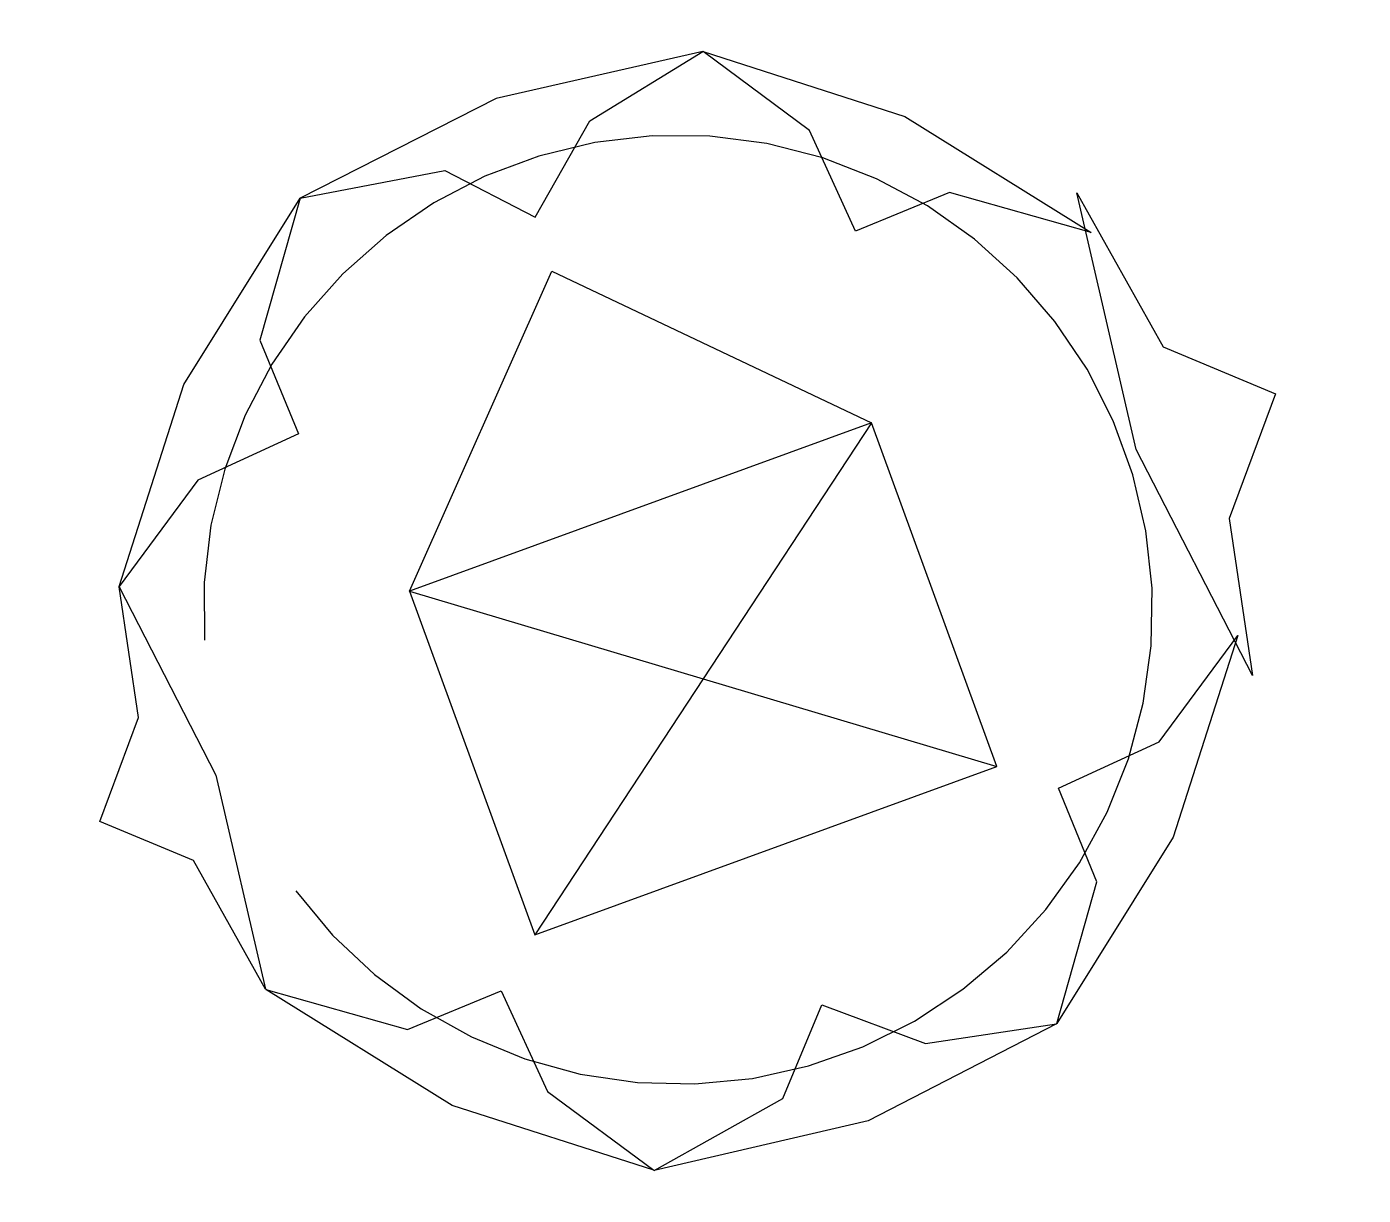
# Model space of a CAD drawing. Header units: metres. Extents: x -76 to 75, y -58 to 74.
import ezdxf

# ---------------------------------------------------------------- set-up
doc = ezdxf.new("R2010")
doc.units = ezdxf.units.M
doc.layers.get('0').update_dxf_attribs({"true_color": 0xffffff})
doc.layers.add('secondo', color=7, linetype='Continuous', true_color=0xff0000)
doc.layers.add('terzo', color=7, linetype='Continuous', true_color=0xb44b9a)

# ---------------------------------------------------------------- blocks, each defined once
blk = doc.blocks.new('diamond')
blk.add_lwpolyline([(-9.56, -3), (-24.24, 0), (-0.44, 3), (24.24, 0), (7.78, -2.67), (0, -11.12), (-9.56, -3)], close=True)

msp = doc.modelspace()

# ---------------------------------------------------------------- linework, layer by layer
for points in [[(-32.5, 10.55), (-16.42, 46.78), (19.79, 29.58)], [(19.79, 29.58), (-18.34, -28.37)], [(-32.5, 10.55), (33.96, -9.33)]]:
    msp.add_lwpolyline(points)
at = {"layer": 'secondo'}
msp.add_lwpolyline([(-18.34, -28.37), (33.96, -9.33), (19.79, 29.58), (-32.5, 10.55), (-18.34, -28.37), (-18.34, -28.37)], close=True, dxfattribs=at)
at = {"layer": 'terzo'}
msp.add_lwpolyline([(-45.4, -23.4), (-41.22, -28.41), (-36.47, -32.88), (-31.2, -36.74), (-25.51, -39.93), (-19.47, -42.41), (-13.18, -44.14), (-6.72, -45.09), (-0.2, -45.26), (6.3, -44.63), (12.67, -43.21), (18.82, -41.04), (24.67, -38.14), (30.12, -34.54), (35.09, -30.32), (39.51, -25.52), (43.32, -20.22), (46.46, -14.5), (48.89, -8.44), (50.56, -2.13), (51.45, 4.34), (51.55, 10.86), (50.86, 17.35), (49.39, 23.71), (47.15, 29.84), (44.2, 35.66), (40.55, 41.08), (36.28, 46.01), (31.44, 50.39), (26.11, 54.15), (20.35, 57.23), (14.27, 59.6), (7.95, 61.21), (1.47, 62.04), (-5.05, 62.08), (-11.54, 61.33), (-17.88, 59.8), (-23.99, 57.51), (-29.78, 54.49), (-35.16, 50.8), (-40.05, 46.48), (-44.39, 41.6), (-48.1, 36.23), (-51.13, 30.45), (-53.44, 24.35), (-54.99, 18.01), (-55.76, 11.53), (-55.74, 5)], dxfattribs=at)

# ---------------------------------------------------------------- block references
for p, rotation in [((22.69, 61.38), 335), ((-55.15, 33.05), 65), ((-57.11, -11.74), 290), ((51.02, -16.46), 245), ((-26.82, -44.79), 155), ((17.96, -46.75), 200)]:
    msp.add_blockref('diamond', p, dxfattribs=dict(rotation=rotation))
at = {"xscale": 1.2, "yscale": 1.2, "rotation": 110}
msp.add_blockref('diamond', (52.97, 28.32), dxfattribs=at)
at = {"layer": 'secondo', "xscale": -1, "rotation": 20}
msp.add_blockref('diamond', (-22.1, 63.33), dxfattribs=at)

doc.saveas('drawing.dxf')
